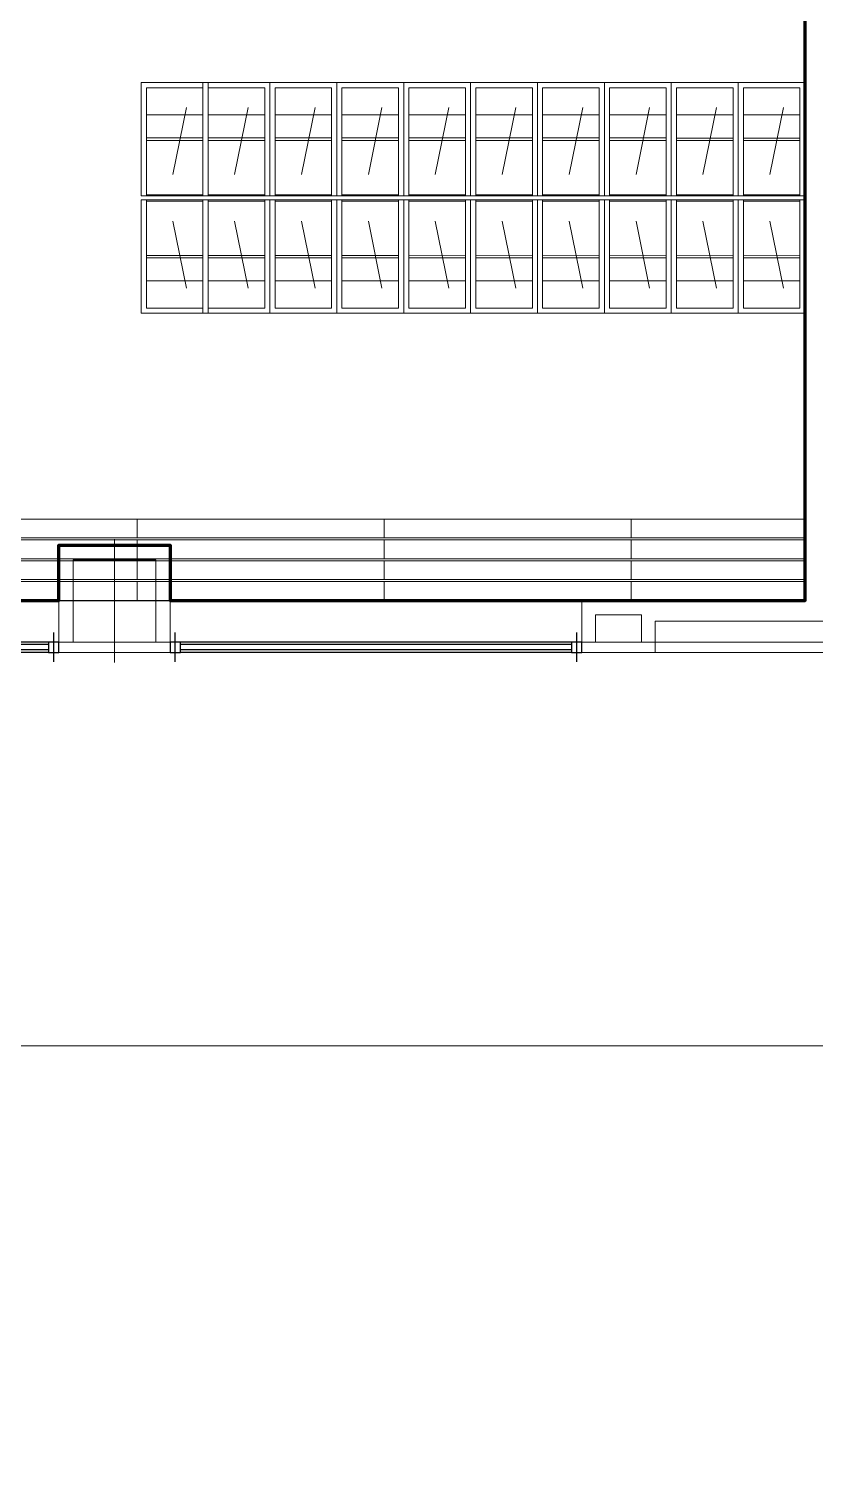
# Model space of a CAD drawing. Header units: millimetres. Extents: x 19 to 123, y 15 to 146.
# Drawn here: x 67.16 to 70.98, y 51.61 to 58.55 of the extents above; entities that cross this region are included whole.
import ezdxf

# ---------------------------------------------------------------- set-up
doc = ezdxf.new("R2010")
doc.units = ezdxf.units.MM
doc.linetypes.add('OF 00 Ground$0$DASHDOT2', pattern=[12.7, 6.35, -3.175, 0, -3.175])
for name, color, linetype, lineweight in [('00 Ground$0$A-Proyecciones', 252, 'Continuous', 0), ('COLUMN_AXES', 1, 'Continuous', 0), ('CONCRETE_COLUMN', 2, 'Continuous', 9), ('OF 00 Ground$0$4A ESCALERAS', 7, 'Continuous', 0), ('OF 00 Ground$0$4A MOBILIARIO', 9, 'Continuous', 0)]:
    doc.layers.add(name, color=color, linetype=linetype, lineweight=lineweight)
for name, color, linetype in [('OF 00 Ground$0$A-MARCOS', 1, 'Continuous'), ('OF 00 Ground$0$A-VENTANAS', 5, 'Continuous'), ('OF 00 Ground$0$panel fachada', 4, 'Continuous'), ('OF 00 Ground$0$Pladur', 3, 'Continuous')]:
    doc.layers.add(name, color=color, linetype=linetype)
doc.layers.add('OF 00 Ground$0$Superficies', color=81, linetype='Continuous', lineweight=70, plot=False)

# ---------------------------------------------------------------- blocks, each defined once
blk = doc.blocks.new('OF 00 Ground$0$taquilla')
at = {"layer": 'OF 00 Ground$0$4A MOBILIARIO'}
for p, q in [((0.0000571, -0.0001211), (-0.0000089, -0.0004465)), ((-0.0001375, -0.0001566), (0.0001375, -0.0001566))]:
    blk.add_line(p, q, dxfattribs=at)
at = {"layer": 'OF 00 Ground$0$4A MOBILIARIO', "flags": 128}
for points in [[(-0.0001625, 0), (0.0001625, 0), (0.0001625, -0.00055), (-0.0001625, -0.00055), (-0.0001625, 0)], [(-0.0001375, -0.000025), (0.0001375, -0.000025), (0.0001375, -0.00055), (-0.0001375, -0.00055), (-0.0001375, -0.000025)], [(-0.0001375, -0.0002811), (0.0001375, -0.0002809), (0.0001375, -0.0002689), (-0.0001375, -0.0002689), (-0.0001375, -0.0002811)], [(-0.0001375, -0.00055), (0.0001375, -0.00055), (0.0001375, -0.0005443), (-0.0001375, -0.0005443), (-0.0001375, -0.00055)]]:
    blk.add_lwpolyline(points, close=True, dxfattribs=at)
blk = doc.blocks.new('*U177')
at = {"layer": 'OF 00 Ground$0$A-MARCOS', "color": 6, "linetype": 'OF 00 Ground$0$DASHDOT2', "ltscale": 0.05}
for p, q in [((0.025, -0.0964), (0.025, 0.0464)), ((1.975, -0.0964), (1.975, 0.0464))]:
    blk.add_line(p, q, dxfattribs=at)
at = {"layer": 'OF 00 Ground$0$A-MARCOS', "flags": 128}
for points in [[(0, 0), (0.05, 0), (0.05, -0.05), (0, -0.05)], [(1.95, 0), (2, 0), (2, -0.05), (1.95, -0.05)]]:
    blk.add_lwpolyline(points, close=True, dxfattribs=at)
at = {"layer": 'OF 00 Ground$0$A-VENTANAS', "color": 6}
for p, q in [((0.05, 0), (1.95, 0)), ((0.05, -0.05), (1.95, -0.05))]:
    blk.add_line(p, q, dxfattribs=at)
at = {"layer": 'OF 00 Ground$0$A-VENTANAS'}
for p, q in [((0.05, -0.0124), (1.95, -0.0124)), ((0.05, -0.0376), (1.95, -0.0376))]:
    blk.add_line(p, q, dxfattribs=at)
blk = doc.blocks.new('Column axes')
at = {"layer": 'COLUMN_AXES'}
for p, q in [((0, -0.5), (0, 0.5)), ((-0.5, 0), (0.5, 0))]:
    blk.add_line(p, q, dxfattribs=at)

msp = doc.modelspace()

# ---------------------------------------------------------------- linework, layer by layer
at = {"layer": '00 Ground$0$A-Proyecciones'}
msp.add_lwpolyline([(121.1397, 144.3901), (121.1305, 85.5082, -0.436581), (114.649, 78.5156), (113.713, 78.5156), (113.713, 73.5171), (114.649, 73.5171, -0.414214), (121.149, 67.0171), (121.1397, 58.1075, -0.413136), (114.6397, 51.6075), (114.6397, 53.6075), (29.3954, 53.6075), (29.3954, 51.6075, -0.414208), (22.8953, 58.1075), (22.8952, 144.3901), (24.3954, 144.39)], format="xyb", dxfattribs=at)
at = {"layer": 'CONCRETE_COLUMN'}
msp.add_lwpolyline([(67.3736, 55.568), (67.7736, 55.568), (67.7736, 55.968), (67.3736, 55.968), (67.3736, 55.568)], close=True, dxfattribs=at)
at = {"layer": 'OF 00 Ground$0$4A MOBILIARIO', "ltscale": 2000, "flags": 128}
for points in [[(67.6833, 56.1655), (67.6833, 56.0742), (66.4833, 56.0742), (66.4833, 56.1655), (67.6833, 56.1655)], [(68.8833, 56.1655), (68.8833, 56.0742), (67.6833, 56.0742), (67.6833, 56.1655), (68.8833, 56.1655)], [(70.0833, 56.1655), (70.0833, 56.0742), (68.8833, 56.0742), (68.8833, 56.1655), (70.0833, 56.1655)], [(70.9283, 56.1655), (70.9283, 56.0742), (70.0833, 56.0742), (70.0833, 56.1655), (70.9283, 56.1655)], [(67.6833, 56.0642), (67.6833, 55.9728), (66.4833, 55.9728), (66.4833, 56.0642), (67.6833, 56.0642)], [(68.8833, 56.0642), (68.8833, 55.9728), (67.6833, 55.9728), (67.6833, 56.0642), (68.8833, 56.0642)], [(70.0833, 56.0642), (70.0833, 55.9728), (68.8833, 55.9728), (68.8833, 56.0642), (70.0833, 56.0642)], [(70.9283, 56.0642), (70.9283, 55.9728), (70.0833, 55.9728), (70.0833, 56.0642), (70.9283, 56.0642)], [(67.6833, 55.9628), (67.6833, 55.8715), (66.4833, 55.8715), (66.4833, 55.9628), (67.6833, 55.9628)], [(68.8833, 55.9628), (68.8833, 55.8715), (67.6833, 55.8715), (67.6833, 55.9628), (68.8833, 55.9628)], [(70.0833, 55.9628), (70.0833, 55.8715), (68.8833, 55.8715), (68.8833, 55.9628), (70.0833, 55.9628)], [(70.9283, 55.9628), (70.9283, 55.8715), (70.0833, 55.8715), (70.0833, 55.9628), (70.9283, 55.9628)], [(67.6833, 55.8615), (67.6833, 55.7701), (66.4833, 55.7701), (66.4833, 55.8615), (67.6833, 55.8615)], [(68.8833, 55.8615), (68.8833, 55.7701), (67.6833, 55.7701), (67.6833, 55.8615), (68.8833, 55.8615)], [(70.0833, 55.8615), (70.0833, 55.7701), (68.8833, 55.7701), (68.8833, 55.8615), (70.0833, 55.8615)], [(70.9283, 55.8615), (70.9283, 55.7701), (70.0833, 55.7701), (70.0833, 55.8615), (70.9283, 55.8615)]]:
    msp.add_lwpolyline(points, close=True, dxfattribs=at)
at = {"layer": 'OF 00 Ground$0$panel fachada', "linetype": 'Continuous', "lineweight": 0}
for points in [[(67.8437, 55.568), (67.3035, 55.568), (67.3035, 55.518), (67.8437, 55.518)], [(69.8437, 55.568), (70.1998, 55.568), (70.1998, 55.518), (69.8437, 55.518)], [(70.1998, 55.568), (72.1998, 55.568), (72.1998, 55.518), (70.1998, 55.518)]]:
    msp.add_lwpolyline(points, close=True, dxfattribs=at)
at = {"layer": 'OF 00 Ground$0$Pladur', "linetype": 'Continuous', "lineweight": 0}
for p, q in [((70.9283, 55.7701), (70.9283, 61.1481)), ((67.3035, 55.7701), (65.3035, 55.7701)), ((67.3035, 55.7701), (67.2748, 55.7701)), ((69.8437, 55.7701), (67.8437, 55.7701)), ((70.9283, 55.7701), (70.1998, 55.7701))]:
    msp.add_line(p, q, dxfattribs=at)
for points in [[(67.8437, 55.568), (67.8437, 56.0381), (67.3035, 56.0381), (67.3035, 55.568)], [(70.1998, 55.7701), (69.8437, 55.7701), (69.8437, 55.568), (69.9107, 55.568), (69.9107, 55.7), (69.9998, 55.7)], [(72.1998, 55.568), (72.1998, 55.6701), (70.1998, 55.6701), (70.1998, 55.568), (70.1328, 55.568), (70.1328, 55.7), (69.9998, 55.7)]]:
    msp.add_lwpolyline(points, dxfattribs=at)
at = {"layer": 'OF 00 Ground$0$Superficies'}
msp.add_lwpolyline([(70.9283, 61.1481), (65.8533, 61.1499), (65.8533, 58.5999), (66.4833, 58.5999), (66.4833, 57.7203), (66.3833, 57.7203), (66.3833, 58.498), (65.3035, 58.498), (65.3035, 55.7701), (66.3833, 55.7701), (66.3833, 56.6703), (66.4833, 56.6703), (66.4833, 55.7701), (67.3035, 55.7701), (67.3035, 56.0381), (67.8437, 56.0381), (67.8437, 55.7701), (70.9283, 55.7701), (70.9283, 61.1481)], dxfattribs=at)

# ---------------------------------------------------------------- block references
at = {"layer": 'COLUMN_AXES', "xscale": 0.6, "yscale": 0.6}
msp.add_blockref('Column axes', (67.5736, 55.768), dxfattribs=at)
at = {"layer": 'OF 00 Ground$0$4A ESCALERAS', "ltscale": 2000, "extrusion": (0, 0, -1), "yscale": 999.9999999999986, "zscale": 999.9999999999986}
for p, xscale, rotation in [((-67.8658, 58.2854), -999.9999999999986, 0.001711119825591467), ((-68.1658, 58.2854), -999.9999999999986, 0.001711119825591467), ((-68.4908, 58.2854), -999.9999999999986, 0.001711119825591467), ((-68.8158, 58.2854), -999.9999999999986, 0.001711119825591467), ((-69.1408, 58.2854), -999.9999999999986, 0.001711119825591467), ((-69.4658, 58.2854), -999.9999999999986, 0.001711119825591467), ((-69.7908, 58.2854), -999.9999999999986, 0.001711119825591467), ((-70.1158, 58.2854), -999.9999999999986, 0.001711119825591467), ((-70.4408, 58.2853), -999.9999999999986, 0.001711119825591467), ((-70.7658, 58.2853), -999.9999999999986, 0.001711119825591467), ((-67.8658, 57.1654), 999.9999999999986, 179.9982888801744), ((-68.1658, 57.1654), 999.9999999999986, 179.9982888801744), ((-68.4908, 57.1654), 999.9999999999986, 179.9982888801744), ((-68.8158, 57.1654), 999.9999999999986, 179.9982888801744), ((-69.1408, 57.1655), 999.9999999999986, 179.9982888801744), ((-69.4658, 57.1655), 999.9999999999986, 179.9982888801744), ((-69.7908, 57.1655), 999.9999999999986, 179.9982888801744), ((-70.1158, 57.1655), 999.9999999999986, 179.9982888801744), ((-70.4408, 57.1655), 999.9999999999986, 179.9982888801744), ((-70.7658, 57.1655), 999.9999999999986, 179.9982888801744)]:
    msp.add_blockref('OF 00 Ground$0$taquilla', p, dxfattribs=dict(at, xscale=xscale, rotation=rotation))
at = {"layer": 'OF 00 Ground$0$A-VENTANAS', "linetype": 'Continuous', "lineweight": 0, "xscale": -1}
for p in [(67.3035, 55.568), (69.8437, 55.568)]:
    msp.add_blockref('*U177', p, dxfattribs=at)

doc.saveas('drawing.dxf')
